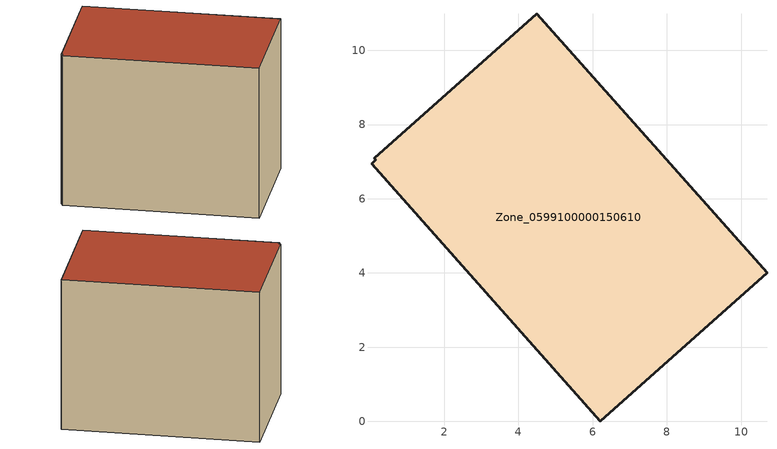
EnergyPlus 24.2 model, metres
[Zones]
Zone_0599100000150610
 floor ground (C_G): 10.7,4 6.21,0 0.04,6.94 0.16,7.05 0.12,7.09 4.49,10.99 z0
 wall outside (C_F): 10.7,4 4.49,10.99 0.12,7.09 0.16,7.05 0.04,6.94 6.21,0 10.7,4 z0:7.53
 roof outside (C_R): 6.21,0 10.7,4 4.49,10.99 0.12,7.09 0.16,7.05 0.04,6.94 z7.53
[BUILDING]
Pand.0599100000150610: North Axis=0; Terrain=City; Loads Convergence Tolerance Value=0.04; Temperature Convergence Tolerance Value=0.4; Solar Distribution=FullExterior; Maximum Number of Warmup Days=25; Minimum Number of Warmup Days=1
[Site:Location]
Rotterdam.The.Hague.AP_ZH_NLD Design_Conditions: Latitude=51.96; Longitude=4.45; Time Zone=1; Elevation=-4.5
[SITE:GROUNDTEMPERATURE:BUILDINGSURFACE]
18, 18, 18, 18, 18, 18, 18, 18, 18, 18, 18, 18
[MATERIAL] Thermal Absorptance=0.9; Solar Absorptance=0.7; Visible Absorptance=0.7
Name | Roughness | Thickness | Conductivity | Density | Specific Heat
G.TI.1965-1974 | MediumSmooth | 0.15 | 0.882353 | 540 | 1210
F.TI.1965-1974 | Rough | 0.3 | 0.697674 | 1920 | 840
R.TI.1965-1974 | MediumRough | 0.2 | 0.232558 | 1500 | 1000
[CONSTRUCTION]
C_G: G.TI.1965-1974
C_F: F.TI.1965-1974
C_R: R.TI.1965-1974
[ZONE]
Zone_0599100000150610: Type=1; Multiplier=1; Ceiling Height=Autocalculate; Volume=Autocalculate; Floor Area=autocalculate; Part of Total Floor Area=Yes
[ZONEINFILTRATION:DESIGNFLOWRATE]
Infil_Zone_0599100000150610: Zone or ZoneList or Space or SpaceList=Zone_0599100000150610; Schedule=AlwaysOn; Design Flow Rate Calculation Method=Flow/Area; Flow Rate per Floor Area=0.003; Constant Term Coefficient=1; Temperature Term Coefficient=0; Velocity Term Coefficient=0; Velocity Squared Term Coefficient=0
[HVACTEMPLATE:ZONE:IDEALLOADSAIRSYSTEM]
Zone_0599100000150610: Maximum Heating Supply Air Temperature=50; Minimum Cooling Supply Air Temperature=13; Maximum Heating Supply Air Humidity Ratio=0.0156; Minimum Cooling Supply Air Humidity Ratio=0.0077; Heating Limit=NoLimit; Cooling Limit=NoLimit; Dehumidification Control Type=ConstantSensibleHeatRatio; Cooling Sensible Heat Ratio=0.7; Dehumidification Setpoint=60; Humidification Control Type=None; Humidification Setpoint=30; Outdoor Air Method=None; Outdoor Air Flow Rate per Person=0.00944; Outdoor Air Flow Rate per Zone Floor Area=0; Outdoor Air Flow Rate per Zone=0; Demand Controlled Ventilation Type=None; Outdoor Air Economizer Type=NoEconomizer; Heat Recovery Type=None; Sensible Heat Recovery Effectiveness=0.7; Latent Heat Recovery Effectiveness=0.65
[ZONECONTROL:THERMOSTAT]
ThermostatControl_Zone_0599100000150610: Zone or ZoneList=Zone_0599100000150610; Control Type Schedule=DualSetpointControlType; Control 1=Thermostat_Zone_0599100000150610; Temperature Difference Between Cutout And Setpoint=0
[THERMOSTATSETPOINT:DUALSETPOINT]
Thermostat_Zone_0599100000150610: Heating Setpoint Temperature Schedule=HeatingSetpoint_Zone_0599100000150610; Cooling Setpoint Temperature Schedule=CoolingSetpoint_Zone_0599100000150610
[SCHEDULE:COMPACT]
HeatingSetpoint_Zone_0599100000150610: Through: 12/31, For: AllDays, Until: 24:00, 21
CoolingSetpoint_Zone_0599100000150610: Through: 12/31, For: AllDays, Until: 24:00, 24
DualSetpointControlType: Through: 12/31, For: AllDays, Until: 24:00, 4
AlwaysOn: Through: 12/31, For: AllDays, Until: 24:00, 1
